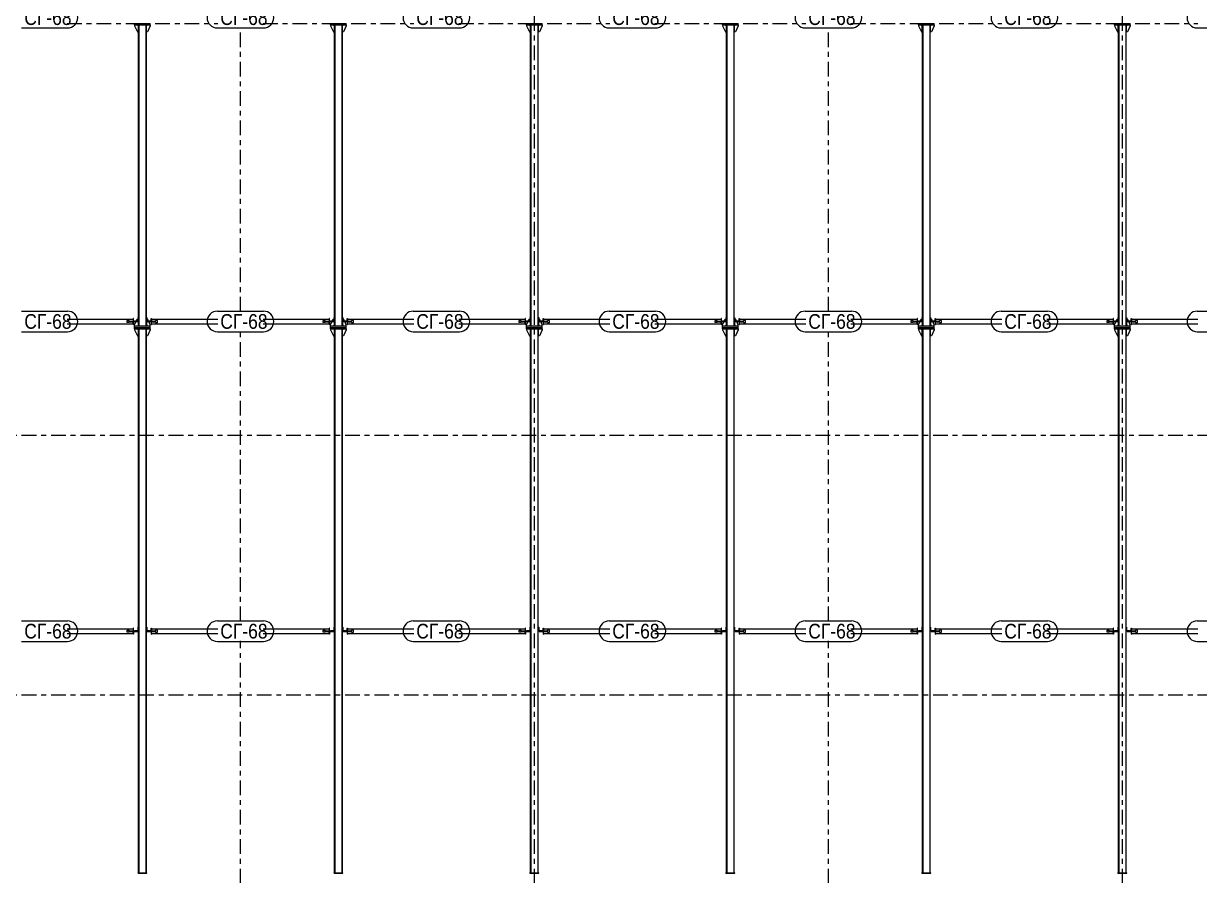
# Model space of a CAD drawing. Header units: millimetres. Extents: x -67 to 774, y -199 to 395.
# Drawn here: x 297.7 to 537.7, y 13.1 to 187 of the extents above; entities that cross this region are included whole.
import ezdxf

# ---------------------------------------------------------------- set-up
doc = ezdxf.new("R2010")
doc.units = ezdxf.units.MM
doc.linetypes.add('XKITLINE00', pattern=[0])
doc.linetypes.add('XKITLINE03', pattern=[6, 3, -1, 1, -1])
for name, color, linetype, lineweight in [('Part', 2, 'Continuous', 0), ('PartMark', 3, 'Continuous', 0), ('S-GRID', 1, 'Continuous', 0)]:
    doc.layers.add(name, color=color, linetype=linetype, lineweight=lineweight)
doc.styles.add('GOST type A', font='ARIAL.TTF')

msp = doc.modelspace()

# ---------------------------------------------------------------- hatches: boundary and pattern name
at = {"layer": 'Part'}
for points in [[(320.4, 186.7), (320.4, 187), (323.6, 187), (323.6, 186.7)], [(321.2, 125.3), (321.2, 186.7), (321.28, 186.7), (321.28, 125.3)], [(322.72, 125.3), (322.72, 186.7), (322.8, 186.7), (322.8, 125.3)], [(360.4, 186.7), (360.4, 187), (363.6, 187), (363.6, 186.7)], [(361.2, 125.3), (361.2, 186.7), (361.28, 186.7), (361.28, 125.3)], [(362.72, 125.3), (362.72, 186.7), (362.8, 186.7), (362.8, 125.3)], [(400.4, 186.7), (400.4, 187), (403.6, 187), (403.6, 186.7)], [(401.2, 125.3), (401.2, 186.7), (401.28, 186.7), (401.28, 125.3)], [(402.72, 125.3), (402.72, 186.7), (402.8, 186.7), (402.8, 125.3)], [(440.4, 186.7), (440.4, 187), (443.6, 187), (443.6, 186.7)], [(441.2, 125.3), (441.2, 186.7), (441.28, 186.7), (441.28, 125.3)], [(442.72, 125.3), (442.72, 186.7), (442.8, 186.7), (442.8, 125.3)], [(480.4, 186.7), (480.4, 187), (483.6, 187), (483.6, 186.7)], [(481.2, 125.3), (481.2, 186.7), (481.28, 186.7), (481.28, 125.3)], [(482.72, 125.3), (482.72, 186.7), (482.8, 186.7), (482.8, 125.3)], [(520.4, 186.7), (520.4, 187), (523.6, 187), (523.6, 186.7)], [(521.2, 125.3), (521.2, 186.7), (521.28, 186.7), (521.28, 125.3)], [(522.72, 125.3), (522.72, 186.7), (522.8, 186.7), (522.8, 125.3)], [(319.32, 126.16), (319.32, 126.24), (321, 126.24), (321, 126.16)], [(321.13, 126.31), (321.13, 127.04), (321.2, 127.04), (321.2, 126.24), (320.4, 126.24), (320.4, 126.31)], [(320.4, 125), (320.4, 125.3), (323.6, 125.3), (323.6, 125)], [(320.4, 124.7), (320.4, 125), (323.6, 125), (323.6, 124.7)], [(322.87, 127.04), (322.87, 126.31), (323.6, 126.31), (323.6, 126.24), (322.8, 126.24), (322.8, 127.04)], [(323, 126.16), (323, 126.24), (324.68, 126.24), (324.68, 126.16)], [(359.32, 126.16), (359.32, 126.24), (361, 126.24), (361, 126.16)], [(361.13, 126.31), (361.13, 127.04), (361.2, 127.04), (361.2, 126.24), (360.4, 126.24), (360.4, 126.31)], [(360.4, 125), (360.4, 125.3), (363.6, 125.3), (363.6, 125)], [(360.4, 124.7), (360.4, 125), (363.6, 125), (363.6, 124.7)], [(362.87, 127.04), (362.87, 126.31), (363.6, 126.31), (363.6, 126.24), (362.8, 126.24), (362.8, 127.04)], [(363, 126.16), (363, 126.24), (364.68, 126.24), (364.68, 126.16)], [(399.32, 126.16), (399.32, 126.24), (401, 126.24), (401, 126.16)], [(401.13, 126.31), (401.13, 127.04), (401.2, 127.04), (401.2, 126.24), (400.4, 126.24), (400.4, 126.31)], [(400.4, 125), (400.4, 125.3), (403.6, 125.3), (403.6, 125)], [(400.4, 124.7), (400.4, 125), (403.6, 125), (403.6, 124.7)], [(402.87, 127.04), (402.87, 126.31), (403.6, 126.31), (403.6, 126.24), (402.8, 126.24), (402.8, 127.04)], [(403, 126.16), (403, 126.24), (404.68, 126.24), (404.68, 126.16)], [(439.32, 126.16), (439.32, 126.24), (441, 126.24), (441, 126.16)], [(441.13, 126.31), (441.13, 127.04), (441.2, 127.04), (441.2, 126.24), (440.4, 126.24), (440.4, 126.31)], [(440.4, 125), (440.4, 125.3), (443.6, 125.3), (443.6, 125)], [(440.4, 124.7), (440.4, 125), (443.6, 125), (443.6, 124.7)], [(442.87, 127.04), (442.87, 126.31), (443.6, 126.31), (443.6, 126.24), (442.8, 126.24), (442.8, 127.04)], [(443, 126.16), (443, 126.24), (444.68, 126.24), (444.68, 126.16)], [(479.32, 126.16), (479.32, 126.24), (481, 126.24), (481, 126.16)], [(481.13, 126.31), (481.13, 127.04), (481.2, 127.04), (481.2, 126.24), (480.4, 126.24), (480.4, 126.31)], [(480.4, 125), (480.4, 125.3), (483.6, 125.3), (483.6, 125)], [(480.4, 124.7), (480.4, 125), (483.6, 125), (483.6, 124.7)], [(482.87, 127.04), (482.87, 126.31), (483.6, 126.31), (483.6, 126.24), (482.8, 126.24), (482.8, 127.04)], [(483, 126.16), (483, 126.24), (484.68, 126.24), (484.68, 126.16)], [(519.32, 126.16), (519.32, 126.24), (521, 126.24), (521, 126.16)], [(521.13, 126.31), (521.13, 127.04), (521.2, 127.04), (521.2, 126.24), (520.4, 126.24), (520.4, 126.31)], [(520.4, 125), (520.4, 125.3), (523.6, 125.3), (523.6, 125)], [(520.4, 124.7), (520.4, 125), (523.6, 125), (523.6, 124.7)], [(522.87, 127.04), (522.87, 126.31), (523.6, 126.31), (523.6, 126.24), (522.8, 126.24), (522.8, 127.04)], [(523, 126.16), (523, 126.24), (524.68, 126.24), (524.68, 126.16)], [(321.2, 13.68), (321.2, 124.7), (321.28, 124.7), (321.28, 13.68)], [(322.72, 13.68), (322.72, 124.7), (322.8, 124.7), (322.8, 13.68)], [(361.2, 13.68), (361.2, 124.7), (361.28, 124.7), (361.28, 13.68)], [(362.72, 13.68), (362.72, 124.7), (362.8, 124.7), (362.8, 13.68)], [(401.2, 13.68), (401.2, 124.7), (401.28, 124.7), (401.28, 13.68)], [(402.72, 13.68), (402.72, 124.7), (402.8, 124.7), (402.8, 13.68)], [(441.2, 13.68), (441.2, 124.7), (441.28, 124.7), (441.28, 13.68)], [(442.72, 13.68), (442.72, 124.7), (442.8, 124.7), (442.8, 13.68)], [(481.2, 13.68), (481.2, 124.7), (481.28, 124.7), (481.28, 13.68)], [(482.72, 13.68), (482.72, 124.7), (482.8, 124.7), (482.8, 13.68)], [(521.2, 13.68), (521.2, 124.7), (521.28, 124.7), (521.28, 13.68)], [(522.72, 13.68), (522.72, 124.7), (522.8, 124.7), (522.8, 13.68)], [(319.32, 62.96), (319.32, 63.04), (321, 63.04), (321, 62.96)], [(321.13, 63.11), (321.13, 63.84), (321.2, 63.84), (321.2, 63.04), (320.4, 63.04), (320.4, 63.11)], [(322.87, 63.84), (322.87, 63.11), (323.6, 63.11), (323.6, 63.04), (322.8, 63.04), (322.8, 63.84)], [(323, 62.96), (323, 63.04), (324.68, 63.04), (324.68, 62.96)], [(359.32, 62.96), (359.32, 63.04), (361, 63.04), (361, 62.96)], [(361.13, 63.11), (361.13, 63.84), (361.2, 63.84), (361.2, 63.04), (360.4, 63.04), (360.4, 63.11)], [(362.87, 63.84), (362.87, 63.11), (363.6, 63.11), (363.6, 63.04), (362.8, 63.04), (362.8, 63.84)], [(363, 62.96), (363, 63.04), (364.68, 63.04), (364.68, 62.96)], [(399.32, 62.96), (399.32, 63.04), (401, 63.04), (401, 62.96)], [(401.13, 63.11), (401.13, 63.84), (401.2, 63.84), (401.2, 63.04), (400.4, 63.04), (400.4, 63.11)], [(402.87, 63.84), (402.87, 63.11), (403.6, 63.11), (403.6, 63.04), (402.8, 63.04), (402.8, 63.84)], [(403, 62.96), (403, 63.04), (404.68, 63.04), (404.68, 62.96)], [(439.32, 62.96), (439.32, 63.04), (441, 63.04), (441, 62.96)], [(441.13, 63.11), (441.13, 63.84), (441.2, 63.84), (441.2, 63.04), (440.4, 63.04), (440.4, 63.11)], [(442.87, 63.84), (442.87, 63.11), (443.6, 63.11), (443.6, 63.04), (442.8, 63.04), (442.8, 63.84)], [(443, 62.96), (443, 63.04), (444.68, 63.04), (444.68, 62.96)], [(479.32, 62.96), (479.32, 63.04), (481, 63.04), (481, 62.96)], [(481.13, 63.11), (481.13, 63.84), (481.2, 63.84), (481.2, 63.04), (480.4, 63.04), (480.4, 63.11)], [(482.87, 63.84), (482.87, 63.11), (483.6, 63.11), (483.6, 63.04), (482.8, 63.04), (482.8, 63.84)], [(483, 62.96), (483, 63.04), (484.68, 63.04), (484.68, 62.96)], [(519.32, 62.96), (519.32, 63.04), (521, 63.04), (521, 62.96)], [(521.13, 63.11), (521.13, 63.84), (521.2, 63.84), (521.2, 63.04), (520.4, 63.04), (520.4, 63.11)], [(522.87, 63.84), (522.87, 63.11), (523.6, 63.11), (523.6, 63.04), (522.8, 63.04), (522.8, 63.84)], [(523, 62.96), (523, 63.04), (524.68, 63.04), (524.68, 62.96)], [(321.1, 13.6), (321.1, 13.68), (322.9, 13.68), (322.9, 13.6)], [(361.1, 13.6), (361.1, 13.68), (362.9, 13.68), (362.9, 13.6)], [(401.1, 13.6), (401.1, 13.68), (402.9, 13.68), (402.9, 13.6)], [(441.1, 13.6), (441.1, 13.68), (442.9, 13.68), (442.9, 13.6)], [(481.1, 13.6), (481.1, 13.68), (482.9, 13.68), (482.9, 13.6)], [(521.1, 13.6), (521.1, 13.68), (522.9, 13.68), (522.9, 13.6)]]:
    msp.add_hatch(color=256, dxfattribs=at).paths.add_polyline_path(points, flags=17)

# ---------------------------------------------------------------- linework, layer by layer
at = {"layer": 'Part', "linetype": 'XKITLINE00', "lineweight": 0}
for p, q in [((320.4, 186.7), (320.4, 187)), ((320.4, 187), (323.6, 187)), ((320.4, 186.7), (320.4, 186.5)), ((320.4, 186.7), (323.6, 186.7)), ((320.4, 186.5), (320.97, 185.3)), ((320.97, 185.3), (321.2, 185.3)), ((321.17, 186.5), (321.03, 186.7)), ((321.2, 186.54), (321.09, 186.7)), ((321.17, 185.3), (321.17, 186.5)), ((321.17, 186.5), (321.2, 186.5)), ((321.2, 125.3), (321.2, 186.7)), ((321.2, 186.7), (321.28, 186.7)), ((321.28, 186.7), (321.28, 125.3)), ((322.72, 186.7), (322.72, 125.3)), ((322.8, 186.7), (322.72, 186.7)), ((322.8, 125.3), (322.8, 186.7)), ((322.8, 186.54), (322.91, 186.7)), ((322.8, 186.5), (322.83, 186.5)), ((323.03, 185.3), (322.8, 185.3)), ((322.83, 186.5), (322.97, 186.7)), ((322.83, 185.3), (322.83, 186.5)), ((323.6, 186.5), (323.03, 185.3)), ((323.6, 186.7), (323.6, 187)), ((323.6, 186.7), (323.6, 186.5)), ((360.4, 186.7), (360.4, 187)), ((360.4, 187), (363.6, 187)), ((360.4, 186.7), (360.4, 186.5)), ((360.4, 186.7), (363.6, 186.7)), ((360.4, 186.5), (360.97, 185.3)), ((360.97, 185.3), (361.2, 185.3)), ((361.17, 186.5), (361.03, 186.7)), ((361.2, 186.54), (361.09, 186.7)), ((361.17, 185.3), (361.17, 186.5)), ((361.17, 186.5), (361.2, 186.5)), ((361.2, 125.3), (361.2, 186.7)), ((361.2, 186.7), (361.28, 186.7)), ((361.28, 186.7), (361.28, 125.3)), ((362.72, 186.7), (362.72, 125.3)), ((362.8, 186.7), (362.72, 186.7)), ((362.8, 125.3), (362.8, 186.7)), ((362.8, 186.54), (362.91, 186.7)), ((362.8, 186.5), (362.83, 186.5)), ((363.03, 185.3), (362.8, 185.3)), ((362.83, 186.5), (362.97, 186.7)), ((362.83, 185.3), (362.83, 186.5)), ((363.6, 186.5), (363.03, 185.3)), ((363.6, 186.7), (363.6, 187)), ((363.6, 186.7), (363.6, 186.5)), ((400.4, 186.7), (400.4, 187)), ((400.4, 187), (403.6, 187)), ((400.4, 186.7), (403.6, 186.7)), ((400.4, 186.7), (400.4, 186.5)), ((400.4, 186.5), (400.97, 185.3)), ((400.97, 185.3), (401.2, 185.3)), ((401.17, 186.5), (401.03, 186.7)), ((401.2, 186.54), (401.09, 186.7)), ((401.17, 185.3), (401.17, 186.5)), ((401.17, 186.5), (401.2, 186.5)), ((401.2, 125.3), (401.2, 186.7)), ((401.2, 186.7), (401.28, 186.7)), ((401.28, 186.7), (401.28, 125.3)), ((402.72, 186.7), (402.72, 125.3)), ((402.8, 186.7), (402.72, 186.7)), ((402.8, 125.3), (402.8, 186.7)), ((402.8, 186.54), (402.91, 186.7)), ((402.8, 186.5), (402.83, 186.5)), ((403.03, 185.3), (402.8, 185.3)), ((402.83, 186.5), (402.97, 186.7)), ((402.83, 185.3), (402.83, 186.5)), ((403.6, 186.5), (403.03, 185.3)), ((403.6, 186.7), (403.6, 187)), ((403.6, 186.7), (403.6, 186.5)), ((440.4, 186.7), (440.4, 187)), ((440.4, 187), (443.6, 187)), ((440.4, 186.7), (443.6, 186.7)), ((440.4, 186.7), (440.4, 186.5)), ((440.4, 186.5), (440.97, 185.3)), ((440.97, 185.3), (441.2, 185.3)), ((441.17, 186.5), (441.03, 186.7)), ((441.2, 186.54), (441.09, 186.7)), ((441.17, 185.3), (441.17, 186.5)), ((441.17, 186.5), (441.2, 186.5)), ((441.2, 125.3), (441.2, 186.7)), ((441.2, 186.7), (441.28, 186.7)), ((441.28, 186.7), (441.28, 125.3)), ((442.72, 186.7), (442.72, 125.3)), ((442.8, 186.7), (442.72, 186.7)), ((442.8, 186.54), (442.91, 186.7)), ((442.8, 125.3), (442.8, 186.7)), ((442.8, 186.5), (442.83, 186.5)), ((443.03, 185.3), (442.8, 185.3)), ((442.83, 186.5), (442.97, 186.7)), ((442.83, 185.3), (442.83, 186.5)), ((443.6, 186.5), (443.03, 185.3)), ((443.6, 186.7), (443.6, 187)), ((443.6, 186.7), (443.6, 186.5)), ((480.4, 186.7), (480.4, 187)), ((480.4, 187), (483.6, 187)), ((480.4, 186.7), (483.6, 186.7)), ((480.4, 186.7), (480.4, 186.5)), ((480.4, 186.5), (480.97, 185.3)), ((480.97, 185.3), (481.2, 185.3)), ((481.17, 186.5), (481.03, 186.7)), ((481.2, 186.54), (481.09, 186.7)), ((481.17, 185.3), (481.17, 186.5)), ((481.17, 186.5), (481.2, 186.5)), ((481.2, 125.3), (481.2, 186.7)), ((481.2, 186.7), (481.28, 186.7)), ((481.28, 186.7), (481.28, 125.3)), ((482.72, 186.7), (482.72, 125.3)), ((482.8, 186.7), (482.72, 186.7)), ((482.8, 186.54), (482.91, 186.7)), ((482.8, 125.3), (482.8, 186.7)), ((482.8, 186.5), (482.83, 186.5)), ((483.03, 185.3), (482.8, 185.3)), ((482.83, 186.5), (482.97, 186.7)), ((482.83, 185.3), (482.83, 186.5)), ((483.6, 186.5), (483.03, 185.3)), ((483.6, 186.7), (483.6, 187)), ((483.6, 186.7), (483.6, 186.5)), ((520.4, 186.7), (520.4, 187)), ((520.4, 187), (523.6, 187)), ((520.4, 186.7), (523.6, 186.7)), ((520.4, 186.7), (520.4, 186.5)), ((520.4, 186.5), (520.97, 185.3)), ((520.97, 185.3), (521.2, 185.3)), ((521.17, 186.5), (521.03, 186.7)), ((521.2, 186.54), (521.09, 186.7)), ((521.17, 185.3), (521.17, 186.5)), ((521.17, 186.5), (521.2, 186.5)), ((521.2, 125.3), (521.2, 186.7)), ((521.2, 186.7), (521.28, 186.7)), ((521.28, 186.7), (521.28, 125.3)), ((522.72, 186.7), (522.72, 125.3)), ((522.8, 186.7), (522.72, 186.7)), ((522.8, 186.54), (522.91, 186.7)), ((522.8, 125.3), (522.8, 186.7)), ((522.8, 186.5), (522.83, 186.5)), ((523.03, 185.3), (522.8, 185.3)), ((522.83, 186.5), (522.97, 186.7)), ((522.83, 185.3), (522.83, 186.5)), ((523.6, 186.5), (523.03, 185.3)), ((523.6, 186.7), (523.6, 187)), ((523.6, 186.7), (523.6, 186.5)), ((306.61, 126.7), (320.12, 126.7)), ((306.61, 125.7), (320.12, 125.7)), ((318.92, 126), (318.92, 126.4)), ((318.92, 126.4), (319.32, 126.4)), ((319.32, 126), (318.92, 126)), ((319.32, 126.24), (319.32, 126.4)), ((319.32, 126.25), (320.12, 126.25)), ((319.32, 126.16), (319.32, 126.24)), ((319.32, 126.24), (321, 126.24)), ((319.32, 126), (319.32, 126.16)), ((319.32, 126.16), (321, 126.16)), ((319.32, 126.15), (320.12, 126.15)), ((320.2, 126.8), (320.12, 126.8)), ((320.12, 126.8), (320.12, 126.24)), ((320.12, 125.6), (320.12, 126.16)), ((320.2, 125.6), (320.12, 125.6)), ((320.2, 126.24), (320.2, 126.8)), ((320.2, 126.16), (320.2, 125.6)), ((320.4, 126.24), (320.4, 126.31)), ((320.4, 126.31), (321.13, 126.31)), ((320.4, 126.24), (321.2, 126.24)), ((320.4, 125.5), (320.71, 126.16)), ((320.4, 125.3), (320.4, 125.5)), ((320.4, 125), (320.4, 125.3)), ((320.4, 125.3), (323.6, 125.3)), ((320.4, 125), (323.6, 125)), ((320.4, 124.7), (320.4, 125)), ((320.4, 125), (323.6, 125)), ((320.78, 126.31), (320.97, 126.7)), ((320.97, 126.7), (321.13, 126.7)), ((321, 126.16), (321, 126.24)), ((321.17, 125.5), (321.03, 125.3)), ((321.09, 125.3), (321.2, 125.46)), ((321.13, 126.31), (321.13, 127.04)), ((321.13, 127.04), (321.2, 127.04)), ((321.17, 126.24), (321.17, 125.5)), ((321.17, 125.5), (321.2, 125.5)), ((321.2, 126.24), (321.2, 127.04)), ((321.28, 125.3), (321.2, 125.3)), ((322.72, 125.3), (322.8, 125.3)), ((322.8, 126.24), (322.8, 127.04)), ((322.8, 127.04), (322.87, 127.04)), ((322.8, 126.24), (323.6, 126.24)), ((322.8, 125.5), (322.83, 125.5)), ((322.91, 125.3), (322.8, 125.46)), ((322.83, 126.24), (322.83, 125.5)), ((322.83, 125.5), (322.97, 125.3)), ((322.87, 127.04), (322.87, 126.31)), ((323.03, 126.7), (322.87, 126.7)), ((322.87, 126.31), (323.6, 126.31)), ((323, 126.16), (323, 126.24)), ((323, 126.24), (324.68, 126.24)), ((323, 126.16), (324.68, 126.16)), ((323.22, 126.31), (323.03, 126.7)), ((323.6, 125.5), (323.29, 126.16)), ((323.6, 126.24), (323.6, 126.31)), ((323.6, 125.3), (323.6, 125.5)), ((323.6, 125), (323.6, 125.3)), ((323.6, 124.7), (323.6, 125)), ((323.8, 126.24), (323.8, 126.8)), ((323.8, 126.8), (323.88, 126.8)), ((323.8, 126.16), (323.8, 125.6)), ((323.8, 125.6), (323.88, 125.6)), ((323.88, 126.8), (323.88, 126.24)), ((323.88, 126.7), (337.39, 126.7)), ((323.88, 126.25), (324.68, 126.25)), ((323.88, 125.6), (323.88, 126.16)), ((323.88, 126.15), (324.68, 126.15)), ((323.88, 125.7), (337.39, 125.7)), ((325.08, 126.4), (324.68, 126.4)), ((324.68, 126.24), (324.68, 126.4)), ((324.68, 126.16), (324.68, 126.24)), ((324.68, 126), (324.68, 126.16)), ((324.68, 126), (325.08, 126)), ((325.08, 126), (325.08, 126.4)), ((346.61, 126.7), (360.12, 126.7)), ((346.61, 125.7), (360.12, 125.7)), ((358.92, 126), (358.92, 126.4)), ((358.92, 126.4), (359.32, 126.4)), ((359.32, 126), (358.92, 126)), ((359.32, 126.24), (359.32, 126.4)), ((359.32, 126.25), (360.12, 126.25)), ((359.32, 126.16), (359.32, 126.24)), ((359.32, 126.24), (361, 126.24)), ((359.32, 126.16), (361, 126.16)), ((359.32, 126), (359.32, 126.16)), ((359.32, 126.15), (360.12, 126.15)), ((360.2, 126.8), (360.12, 126.8)), ((360.12, 126.8), (360.12, 126.24)), ((360.12, 125.6), (360.12, 126.16)), ((360.2, 125.6), (360.12, 125.6)), ((360.2, 126.24), (360.2, 126.8)), ((360.2, 126.16), (360.2, 125.6)), ((360.4, 126.24), (360.4, 126.31)), ((360.4, 126.31), (361.13, 126.31)), ((360.4, 126.24), (361.2, 126.24)), ((360.4, 125.5), (360.71, 126.16)), ((360.4, 125.3), (360.4, 125.5)), ((360.4, 125), (360.4, 125.3)), ((360.4, 125.3), (363.6, 125.3)), ((360.4, 125), (363.6, 125)), ((360.4, 124.7), (360.4, 125)), ((360.4, 125), (363.6, 125)), ((360.78, 126.31), (360.97, 126.7)), ((360.97, 126.7), (361.13, 126.7)), ((361, 126.16), (361, 126.24)), ((361.17, 125.5), (361.03, 125.3)), ((361.09, 125.3), (361.2, 125.46)), ((361.13, 126.31), (361.13, 127.04)), ((361.13, 127.04), (361.2, 127.04)), ((361.17, 126.24), (361.17, 125.5)), ((361.17, 125.5), (361.2, 125.5)), ((361.2, 126.24), (361.2, 127.04)), ((361.28, 125.3), (361.2, 125.3)), ((362.72, 125.3), (362.8, 125.3)), ((362.8, 126.24), (362.8, 127.04)), ((362.8, 127.04), (362.87, 127.04)), ((362.8, 126.24), (363.6, 126.24)), ((362.8, 125.5), (362.83, 125.5)), ((362.91, 125.3), (362.8, 125.46)), ((362.83, 126.24), (362.83, 125.5)), ((362.83, 125.5), (362.97, 125.3)), ((362.87, 127.04), (362.87, 126.31)), ((363.03, 126.7), (362.87, 126.7)), ((362.87, 126.31), (363.6, 126.31)), ((363, 126.16), (363, 126.24)), ((363, 126.24), (364.68, 126.24)), ((363, 126.16), (364.68, 126.16)), ((363.22, 126.31), (363.03, 126.7)), ((363.6, 125.5), (363.29, 126.16)), ((363.6, 126.24), (363.6, 126.31)), ((363.6, 125.3), (363.6, 125.5)), ((363.6, 125), (363.6, 125.3)), ((363.6, 124.7), (363.6, 125)), ((363.8, 126.24), (363.8, 126.8)), ((363.8, 126.8), (363.88, 126.8)), ((363.8, 126.16), (363.8, 125.6)), ((363.8, 125.6), (363.88, 125.6)), ((363.88, 126.8), (363.88, 126.24)), ((363.88, 126.7), (377.39, 126.7)), ((363.88, 126.25), (364.68, 126.25)), ((363.88, 125.6), (363.88, 126.16)), ((363.88, 126.15), (364.68, 126.15)), ((363.88, 125.7), (377.39, 125.7)), ((365.08, 126.4), (364.68, 126.4)), ((364.68, 126.24), (364.68, 126.4)), ((364.68, 126.16), (364.68, 126.24)), ((364.68, 126), (364.68, 126.16)), ((364.68, 126), (365.08, 126)), ((365.08, 126), (365.08, 126.4)), ((386.61, 126.7), (400.12, 126.7)), ((386.61, 125.7), (400.12, 125.7)), ((398.92, 126), (398.92, 126.4)), ((398.92, 126.4), (399.32, 126.4)), ((399.32, 126), (398.92, 126)), ((399.32, 126.24), (399.32, 126.4)), ((399.32, 126.25), (400.12, 126.25)), ((399.32, 126.16), (399.32, 126.24)), ((399.32, 126.24), (401, 126.24)), ((399.32, 126), (399.32, 126.16)), ((399.32, 126.16), (401, 126.16)), ((399.32, 126.15), (400.12, 126.15)), ((400.2, 126.8), (400.12, 126.8)), ((400.12, 126.8), (400.12, 126.24)), ((400.12, 125.6), (400.12, 126.16)), ((400.2, 125.6), (400.12, 125.6)), ((400.2, 126.24), (400.2, 126.8)), ((400.2, 126.16), (400.2, 125.6)), ((400.4, 126.24), (400.4, 126.31)), ((400.4, 126.31), (401.13, 126.31)), ((400.4, 126.24), (401.2, 126.24)), ((400.4, 125.5), (400.71, 126.16)), ((400.4, 125.3), (400.4, 125.5)), ((400.4, 125), (400.4, 125.3)), ((400.4, 125.3), (403.6, 125.3)), ((400.4, 125), (403.6, 125)), ((400.4, 124.7), (400.4, 125)), ((400.4, 125), (403.6, 125)), ((400.78, 126.31), (400.97, 126.7)), ((400.97, 126.7), (401.13, 126.7)), ((401, 126.16), (401, 126.24)), ((401.17, 125.5), (401.03, 125.3)), ((401.09, 125.3), (401.2, 125.46)), ((401.13, 126.31), (401.13, 127.04)), ((401.13, 127.04), (401.2, 127.04)), ((401.17, 126.24), (401.17, 125.5)), ((401.17, 125.5), (401.2, 125.5)), ((401.2, 126.24), (401.2, 127.04)), ((401.28, 125.3), (401.2, 125.3)), ((402.72, 125.3), (402.8, 125.3)), ((402.8, 126.24), (402.8, 127.04)), ((402.8, 127.04), (402.87, 127.04)), ((402.8, 126.24), (403.6, 126.24)), ((402.8, 125.5), (402.83, 125.5)), ((402.91, 125.3), (402.8, 125.46)), ((402.83, 126.24), (402.83, 125.5)), ((402.83, 125.5), (402.97, 125.3)), ((402.87, 127.04), (402.87, 126.31)), ((403.03, 126.7), (402.87, 126.7)), ((402.87, 126.31), (403.6, 126.31)), ((403, 126.16), (403, 126.24)), ((403, 126.24), (404.68, 126.24)), ((403, 126.16), (404.68, 126.16)), ((403.22, 126.31), (403.03, 126.7)), ((403.6, 125.5), (403.29, 126.16)), ((403.6, 126.24), (403.6, 126.31)), ((403.6, 125.3), (403.6, 125.5)), ((403.6, 125), (403.6, 125.3)), ((403.6, 124.7), (403.6, 125)), ((403.8, 126.24), (403.8, 126.8)), ((403.8, 126.8), (403.88, 126.8)), ((403.8, 126.16), (403.8, 125.6)), ((403.8, 125.6), (403.88, 125.6)), ((403.88, 126.8), (403.88, 126.24)), ((403.88, 126.7), (417.39, 126.7)), ((403.88, 126.25), (404.68, 126.25)), ((403.88, 125.6), (403.88, 126.16)), ((403.88, 126.15), (404.68, 126.15)), ((403.88, 125.7), (417.39, 125.7)), ((405.08, 126.4), (404.68, 126.4)), ((404.68, 126.24), (404.68, 126.4)), ((404.68, 126.16), (404.68, 126.24)), ((404.68, 126), (404.68, 126.16)), ((404.68, 126), (405.08, 126)), ((405.08, 126), (405.08, 126.4)), ((426.61, 126.7), (440.12, 126.7)), ((426.61, 125.7), (440.12, 125.7)), ((438.92, 126), (438.92, 126.4)), ((438.92, 126.4), (439.32, 126.4)), ((439.32, 126), (438.92, 126)), ((439.32, 126.24), (439.32, 126.4)), ((439.32, 126.25), (440.12, 126.25)), ((439.32, 126.16), (439.32, 126.24)), ((439.32, 126.24), (441, 126.24)), ((439.32, 126), (439.32, 126.16)), ((439.32, 126.16), (441, 126.16)), ((439.32, 126.15), (440.12, 126.15)), ((440.2, 126.8), (440.12, 126.8)), ((440.12, 126.8), (440.12, 126.24)), ((440.12, 125.6), (440.12, 126.16)), ((440.2, 125.6), (440.12, 125.6)), ((440.2, 126.24), (440.2, 126.8)), ((440.2, 126.16), (440.2, 125.6)), ((440.4, 126.24), (440.4, 126.31)), ((440.4, 126.31), (441.13, 126.31)), ((440.4, 126.24), (441.2, 126.24)), ((440.4, 125.5), (440.71, 126.16)), ((440.4, 125.3), (440.4, 125.5)), ((440.4, 125), (440.4, 125.3)), ((440.4, 125.3), (443.6, 125.3)), ((440.4, 125), (443.6, 125)), ((440.4, 124.7), (440.4, 125)), ((440.4, 125), (443.6, 125)), ((440.78, 126.31), (440.97, 126.7)), ((440.97, 126.7), (441.13, 126.7)), ((441, 126.16), (441, 126.24)), ((441.17, 125.5), (441.03, 125.3)), ((441.09, 125.3), (441.2, 125.46)), ((441.13, 126.31), (441.13, 127.04)), ((441.13, 127.04), (441.2, 127.04)), ((441.17, 126.24), (441.17, 125.5)), ((441.17, 125.5), (441.2, 125.5)), ((441.2, 126.24), (441.2, 127.04)), ((441.28, 125.3), (441.2, 125.3)), ((442.72, 125.3), (442.8, 125.3)), ((442.8, 126.24), (442.8, 127.04)), ((442.8, 127.04), (442.87, 127.04)), ((442.8, 126.24), (443.6, 126.24)), ((442.8, 125.5), (442.83, 125.5)), ((442.91, 125.3), (442.8, 125.46)), ((442.83, 126.24), (442.83, 125.5)), ((442.83, 125.5), (442.97, 125.3)), ((442.87, 127.04), (442.87, 126.31)), ((443.03, 126.7), (442.87, 126.7)), ((442.87, 126.31), (443.6, 126.31)), ((443, 126.16), (443, 126.24)), ((443, 126.24), (444.68, 126.24)), ((443, 126.16), (444.68, 126.16)), ((443.22, 126.31), (443.03, 126.7)), ((443.6, 125.5), (443.29, 126.16)), ((443.6, 126.24), (443.6, 126.31)), ((443.6, 125.3), (443.6, 125.5)), ((443.6, 125), (443.6, 125.3)), ((443.6, 124.7), (443.6, 125)), ((443.8, 126.24), (443.8, 126.8)), ((443.8, 126.8), (443.88, 126.8)), ((443.8, 126.16), (443.8, 125.6)), ((443.8, 125.6), (443.88, 125.6)), ((443.88, 126.8), (443.88, 126.24)), ((443.88, 126.7), (457.39, 126.7)), ((443.88, 126.25), (444.68, 126.25)), ((443.88, 125.6), (443.88, 126.16)), ((443.88, 126.15), (444.68, 126.15)), ((443.88, 125.7), (457.39, 125.7)), ((445.08, 126.4), (444.68, 126.4)), ((444.68, 126.24), (444.68, 126.4)), ((444.68, 126.16), (444.68, 126.24)), ((444.68, 126), (444.68, 126.16)), ((444.68, 126), (445.08, 126)), ((445.08, 126), (445.08, 126.4)), ((466.61, 126.7), (480.12, 126.7)), ((466.61, 125.7), (480.12, 125.7)), ((478.92, 126), (478.92, 126.4)), ((478.92, 126.4), (479.32, 126.4)), ((479.32, 126), (478.92, 126)), ((479.32, 126.24), (479.32, 126.4)), ((479.32, 126.25), (480.12, 126.25)), ((479.32, 126.16), (479.32, 126.24)), ((479.32, 126.24), (481, 126.24)), ((479.32, 126.16), (481, 126.16)), ((479.32, 126), (479.32, 126.16)), ((479.32, 126.15), (480.12, 126.15)), ((480.2, 126.8), (480.12, 126.8)), ((480.12, 126.8), (480.12, 126.24)), ((480.12, 125.6), (480.12, 126.16)), ((480.2, 125.6), (480.12, 125.6)), ((480.2, 126.24), (480.2, 126.8)), ((480.2, 126.16), (480.2, 125.6)), ((480.4, 126.24), (480.4, 126.31)), ((480.4, 126.31), (481.13, 126.31)), ((480.4, 126.24), (481.2, 126.24)), ((480.4, 125.5), (480.71, 126.16)), ((480.4, 125.3), (480.4, 125.5)), ((480.4, 125), (480.4, 125.3)), ((480.4, 125.3), (483.6, 125.3)), ((480.4, 125), (483.6, 125)), ((480.4, 124.7), (480.4, 125)), ((480.4, 125), (483.6, 125)), ((480.78, 126.31), (480.97, 126.7)), ((480.97, 126.7), (481.13, 126.7)), ((481, 126.16), (481, 126.24)), ((481.17, 125.5), (481.03, 125.3)), ((481.09, 125.3), (481.2, 125.46)), ((481.13, 126.31), (481.13, 127.04)), ((481.13, 127.04), (481.2, 127.04)), ((481.17, 126.24), (481.17, 125.5)), ((481.17, 125.5), (481.2, 125.5)), ((481.2, 126.24), (481.2, 127.04)), ((481.28, 125.3), (481.2, 125.3)), ((482.72, 125.3), (482.8, 125.3)), ((482.8, 126.24), (482.8, 127.04)), ((482.8, 127.04), (482.87, 127.04)), ((482.8, 126.24), (483.6, 126.24)), ((482.8, 125.5), (482.83, 125.5)), ((482.91, 125.3), (482.8, 125.46)), ((482.83, 126.24), (482.83, 125.5)), ((482.83, 125.5), (482.97, 125.3)), ((482.87, 127.04), (482.87, 126.31)), ((483.03, 126.7), (482.87, 126.7)), ((482.87, 126.31), (483.6, 126.31)), ((483, 126.16), (483, 126.24)), ((483, 126.24), (484.68, 126.24)), ((483, 126.16), (484.68, 126.16)), ((483.22, 126.31), (483.03, 126.7)), ((483.6, 125.5), (483.29, 126.16)), ((483.6, 126.24), (483.6, 126.31)), ((483.6, 125.3), (483.6, 125.5)), ((483.6, 125), (483.6, 125.3)), ((483.6, 124.7), (483.6, 125)), ((483.8, 126.24), (483.8, 126.8)), ((483.8, 126.8), (483.88, 126.8)), ((483.8, 126.16), (483.8, 125.6)), ((483.8, 125.6), (483.88, 125.6)), ((483.88, 126.8), (483.88, 126.24)), ((483.88, 126.7), (497.39, 126.7)), ((483.88, 126.25), (484.68, 126.25)), ((483.88, 125.6), (483.88, 126.16)), ((483.88, 126.15), (484.68, 126.15)), ((483.88, 125.7), (497.39, 125.7)), ((485.08, 126.4), (484.68, 126.4)), ((484.68, 126.24), (484.68, 126.4)), ((484.68, 126.16), (484.68, 126.24)), ((484.68, 126), (484.68, 126.16)), ((484.68, 126), (485.08, 126)), ((485.08, 126), (485.08, 126.4)), ((506.61, 126.7), (520.12, 126.7)), ((506.61, 125.7), (520.12, 125.7)), ((518.92, 126), (518.92, 126.4)), ((518.92, 126.4), (519.32, 126.4)), ((519.32, 126), (518.92, 126)), ((519.32, 126.24), (519.32, 126.4)), ((519.32, 126.25), (520.12, 126.25)), ((519.32, 126.16), (519.32, 126.24)), ((519.32, 126.24), (521, 126.24)), ((519.32, 126.16), (521, 126.16)), ((519.32, 126), (519.32, 126.16)), ((519.32, 126.15), (520.12, 126.15)), ((520.2, 126.8), (520.12, 126.8)), ((520.12, 126.8), (520.12, 126.24)), ((520.12, 125.6), (520.12, 126.16)), ((520.2, 125.6), (520.12, 125.6)), ((520.2, 126.24), (520.2, 126.8)), ((520.2, 126.16), (520.2, 125.6)), ((520.4, 126.24), (520.4, 126.31)), ((520.4, 126.31), (521.13, 126.31)), ((520.4, 126.24), (521.2, 126.24)), ((520.4, 125.5), (520.71, 126.16)), ((520.4, 125.3), (520.4, 125.5)), ((520.4, 125), (520.4, 125.3)), ((520.4, 125.3), (523.6, 125.3)), ((520.4, 125), (523.6, 125)), ((520.4, 124.7), (520.4, 125)), ((520.4, 125), (523.6, 125)), ((520.78, 126.31), (520.97, 126.7)), ((520.97, 126.7), (521.13, 126.7)), ((521, 126.16), (521, 126.24)), ((521.17, 125.5), (521.03, 125.3)), ((521.09, 125.3), (521.2, 125.46)), ((521.13, 126.31), (521.13, 127.04)), ((521.13, 127.04), (521.2, 127.04)), ((521.17, 126.24), (521.17, 125.5)), ((521.17, 125.5), (521.2, 125.5)), ((521.2, 126.24), (521.2, 127.04)), ((521.28, 125.3), (521.2, 125.3)), ((522.72, 125.3), (522.8, 125.3)), ((522.8, 126.24), (522.8, 127.04)), ((522.8, 127.04), (522.87, 127.04)), ((522.8, 126.24), (523.6, 126.24)), ((522.8, 125.5), (522.83, 125.5)), ((522.91, 125.3), (522.8, 125.46)), ((522.83, 126.24), (522.83, 125.5)), ((522.83, 125.5), (522.97, 125.3)), ((522.87, 127.04), (522.87, 126.31)), ((523.03, 126.7), (522.87, 126.7)), ((522.87, 126.31), (523.6, 126.31)), ((523, 126.16), (523, 126.24)), ((523, 126.24), (524.68, 126.24)), ((523, 126.16), (524.68, 126.16)), ((523.22, 126.31), (523.03, 126.7)), ((523.6, 125.5), (523.29, 126.16)), ((523.6, 126.24), (523.6, 126.31)), ((523.6, 125.3), (523.6, 125.5)), ((523.6, 125), (523.6, 125.3)), ((523.6, 124.7), (523.6, 125)), ((523.8, 126.24), (523.8, 126.8)), ((523.8, 126.8), (523.88, 126.8)), ((523.8, 126.16), (523.8, 125.6)), ((523.8, 125.6), (523.88, 125.6)), ((523.88, 126.8), (523.88, 126.24)), ((523.88, 126.7), (537.39, 126.7)), ((523.88, 126.25), (524.68, 126.25)), ((523.88, 125.6), (523.88, 126.16)), ((523.88, 126.15), (524.68, 126.15)), ((523.88, 125.7), (537.39, 125.7)), ((525.08, 126.4), (524.68, 126.4)), ((524.68, 126.24), (524.68, 126.4)), ((524.68, 126.16), (524.68, 126.24)), ((524.68, 126), (524.68, 126.16)), ((524.68, 126), (525.08, 126)), ((525.08, 126), (525.08, 126.4)), ((320.4, 124.7), (323.6, 124.7)), ((320.4, 124.7), (320.4, 124.5)), ((320.4, 124.5), (320.97, 123.3)), ((320.97, 123.3), (321.2, 123.3)), ((321.17, 124.5), (321.03, 124.7)), ((321.2, 124.54), (321.09, 124.7)), ((321.17, 123.3), (321.17, 124.5)), ((321.17, 124.5), (321.2, 124.5)), ((321.2, 13.68), (321.2, 124.7)), ((321.2, 124.7), (321.28, 124.7)), ((321.28, 124.7), (321.28, 13.68)), ((322.72, 124.7), (322.72, 13.68)), ((322.8, 124.7), (322.72, 124.7)), ((322.8, 13.68), (322.8, 124.7)), ((322.8, 124.54), (322.91, 124.7)), ((322.8, 124.5), (322.83, 124.5)), ((323.03, 123.3), (322.8, 123.3)), ((322.83, 124.5), (322.97, 124.7)), ((322.83, 123.3), (322.83, 124.5)), ((323.6, 124.5), (323.03, 123.3)), ((323.6, 124.7), (323.6, 124.5)), ((360.4, 124.7), (363.6, 124.7)), ((360.4, 124.7), (360.4, 124.5)), ((360.4, 124.5), (360.97, 123.3)), ((360.97, 123.3), (361.2, 123.3)), ((361.17, 124.5), (361.03, 124.7)), ((361.2, 124.54), (361.09, 124.7)), ((361.17, 123.3), (361.17, 124.5)), ((361.17, 124.5), (361.2, 124.5)), ((361.2, 13.68), (361.2, 124.7)), ((361.2, 124.7), (361.28, 124.7)), ((361.28, 124.7), (361.28, 13.68)), ((362.72, 124.7), (362.72, 13.68)), ((362.8, 124.7), (362.72, 124.7)), ((362.8, 13.68), (362.8, 124.7)), ((362.8, 124.54), (362.91, 124.7)), ((362.8, 124.5), (362.83, 124.5)), ((363.03, 123.3), (362.8, 123.3)), ((362.83, 124.5), (362.97, 124.7)), ((362.83, 123.3), (362.83, 124.5)), ((363.6, 124.5), (363.03, 123.3)), ((363.6, 124.7), (363.6, 124.5)), ((400.4, 124.7), (400.4, 124.5)), ((400.4, 124.7), (403.6, 124.7)), ((400.4, 124.5), (400.97, 123.3)), ((400.97, 123.3), (401.2, 123.3)), ((401.17, 124.5), (401.03, 124.7)), ((401.2, 124.54), (401.09, 124.7)), ((401.17, 123.3), (401.17, 124.5)), ((401.17, 124.5), (401.2, 124.5)), ((401.2, 13.68), (401.2, 124.7)), ((401.2, 124.7), (401.28, 124.7)), ((401.28, 124.7), (401.28, 13.68)), ((402.72, 124.7), (402.72, 13.68)), ((402.8, 124.7), (402.72, 124.7)), ((402.8, 13.68), (402.8, 124.7)), ((402.8, 124.54), (402.91, 124.7)), ((402.8, 124.5), (402.83, 124.5)), ((403.03, 123.3), (402.8, 123.3)), ((402.83, 124.5), (402.97, 124.7)), ((402.83, 123.3), (402.83, 124.5)), ((403.6, 124.5), (403.03, 123.3)), ((403.6, 124.7), (403.6, 124.5)), ((440.4, 124.7), (443.6, 124.7)), ((440.4, 124.7), (440.4, 124.5)), ((440.4, 124.5), (440.97, 123.3)), ((440.97, 123.3), (441.2, 123.3)), ((441.17, 124.5), (441.03, 124.7)), ((441.2, 124.54), (441.09, 124.7)), ((441.17, 123.3), (441.17, 124.5)), ((441.17, 124.5), (441.2, 124.5)), ((441.2, 13.68), (441.2, 124.7)), ((441.2, 124.7), (441.28, 124.7)), ((441.28, 124.7), (441.28, 13.68)), ((442.72, 124.7), (442.72, 13.68)), ((442.8, 124.7), (442.72, 124.7)), ((442.8, 13.68), (442.8, 124.7)), ((442.8, 124.54), (442.91, 124.7)), ((442.8, 124.5), (442.83, 124.5)), ((443.03, 123.3), (442.8, 123.3)), ((442.83, 124.5), (442.97, 124.7)), ((442.83, 123.3), (442.83, 124.5)), ((443.6, 124.5), (443.03, 123.3)), ((443.6, 124.7), (443.6, 124.5)), ((480.4, 124.7), (483.6, 124.7)), ((480.4, 124.7), (480.4, 124.5)), ((480.4, 124.5), (480.97, 123.3)), ((480.97, 123.3), (481.2, 123.3)), ((481.17, 124.5), (481.03, 124.7)), ((481.2, 124.54), (481.09, 124.7)), ((481.17, 123.3), (481.17, 124.5)), ((481.17, 124.5), (481.2, 124.5)), ((481.2, 13.68), (481.2, 124.7)), ((481.2, 124.7), (481.28, 124.7)), ((481.28, 124.7), (481.28, 13.68)), ((482.72, 124.7), (482.72, 13.68)), ((482.8, 124.7), (482.72, 124.7)), ((482.8, 13.68), (482.8, 124.7)), ((482.8, 124.54), (482.91, 124.7)), ((482.8, 124.5), (482.83, 124.5)), ((483.03, 123.3), (482.8, 123.3)), ((482.83, 124.5), (482.97, 124.7)), ((482.83, 123.3), (482.83, 124.5)), ((483.6, 124.5), (483.03, 123.3)), ((483.6, 124.7), (483.6, 124.5)), ((520.4, 124.7), (523.6, 124.7)), ((520.4, 124.7), (520.4, 124.5)), ((520.4, 124.5), (520.97, 123.3)), ((520.97, 123.3), (521.2, 123.3)), ((521.17, 124.5), (521.03, 124.7)), ((521.2, 124.54), (521.09, 124.7)), ((521.17, 123.3), (521.17, 124.5)), ((521.17, 124.5), (521.2, 124.5)), ((521.2, 13.68), (521.2, 124.7)), ((521.2, 124.7), (521.28, 124.7)), ((521.28, 124.7), (521.28, 13.68)), ((522.72, 124.7), (522.72, 13.68)), ((522.8, 124.7), (522.72, 124.7)), ((522.8, 13.68), (522.8, 124.7)), ((522.8, 124.54), (522.91, 124.7)), ((522.8, 124.5), (522.83, 124.5)), ((523.03, 123.3), (522.8, 123.3)), ((522.83, 124.5), (522.97, 124.7)), ((522.83, 123.3), (522.83, 124.5)), ((523.6, 124.5), (523.03, 123.3)), ((523.6, 124.7), (523.6, 124.5)), ((306.61, 63.5), (320.12, 63.5)), ((306.61, 62.5), (320.12, 62.5)), ((318.92, 62.8), (318.92, 63.2)), ((318.92, 63.2), (319.32, 63.2)), ((319.32, 62.8), (318.92, 62.8)), ((319.32, 63.04), (319.32, 63.2)), ((319.32, 63.05), (320.12, 63.05)), ((319.32, 62.96), (319.32, 63.04)), ((319.32, 63.04), (321, 63.04)), ((319.32, 62.96), (321, 62.96)), ((319.32, 62.8), (319.32, 62.96)), ((319.32, 62.95), (320.12, 62.95)), ((320.2, 63.6), (320.12, 63.6)), ((320.12, 63.6), (320.12, 63.04)), ((320.12, 62.4), (320.12, 62.96)), ((320.2, 63.04), (320.2, 63.6)), ((320.2, 62.96), (320.2, 62.4)), ((320.4, 63.04), (320.4, 63.11)), ((320.4, 63.11), (321.13, 63.11)), ((320.4, 63.04), (321.2, 63.04)), ((321, 62.96), (321, 63.04)), ((321.13, 63.11), (321.13, 63.84)), ((321.13, 63.84), (321.2, 63.84)), ((321.2, 63.04), (321.2, 63.84)), ((322.8, 63.04), (322.8, 63.84)), ((322.8, 63.84), (322.87, 63.84)), ((322.8, 63.04), (323.6, 63.04)), ((322.87, 63.84), (322.87, 63.11)), ((322.87, 63.11), (323.6, 63.11)), ((323, 62.96), (323, 63.04)), ((323, 63.04), (324.68, 63.04)), ((323, 62.96), (324.68, 62.96)), ((323.6, 63.04), (323.6, 63.11)), ((323.8, 63.04), (323.8, 63.6)), ((323.8, 63.6), (323.88, 63.6)), ((323.8, 62.96), (323.8, 62.4)), ((323.88, 63.6), (323.88, 63.04)), ((323.88, 63.5), (337.39, 63.5)), ((323.88, 63.05), (324.68, 63.05)), ((323.88, 62.4), (323.88, 62.96)), ((323.88, 62.95), (324.68, 62.95)), ((323.88, 62.5), (337.39, 62.5)), ((325.08, 63.2), (324.68, 63.2)), ((324.68, 63.04), (324.68, 63.2)), ((324.68, 62.96), (324.68, 63.04)), ((324.68, 62.8), (324.68, 62.96)), ((324.68, 62.8), (325.08, 62.8)), ((325.08, 62.8), (325.08, 63.2)), ((346.61, 63.5), (360.12, 63.5)), ((346.61, 62.5), (360.12, 62.5)), ((358.92, 62.8), (358.92, 63.2)), ((358.92, 63.2), (359.32, 63.2)), ((359.32, 62.8), (358.92, 62.8)), ((359.32, 63.04), (359.32, 63.2)), ((359.32, 63.05), (360.12, 63.05)), ((359.32, 62.96), (359.32, 63.04)), ((359.32, 63.04), (361, 63.04)), ((359.32, 62.8), (359.32, 62.96)), ((359.32, 62.96), (361, 62.96)), ((359.32, 62.95), (360.12, 62.95)), ((360.2, 63.6), (360.12, 63.6)), ((360.12, 63.6), (360.12, 63.04)), ((360.12, 62.4), (360.12, 62.96)), ((360.2, 63.04), (360.2, 63.6)), ((360.2, 62.96), (360.2, 62.4)), ((360.4, 63.04), (360.4, 63.11)), ((360.4, 63.11), (361.13, 63.11)), ((360.4, 63.04), (361.2, 63.04)), ((361, 62.96), (361, 63.04)), ((361.13, 63.11), (361.13, 63.84)), ((361.13, 63.84), (361.2, 63.84)), ((361.2, 63.04), (361.2, 63.84)), ((362.8, 63.04), (362.8, 63.84)), ((362.8, 63.84), (362.87, 63.84)), ((362.8, 63.04), (363.6, 63.04)), ((362.87, 63.84), (362.87, 63.11)), ((362.87, 63.11), (363.6, 63.11)), ((363, 62.96), (363, 63.04)), ((363, 63.04), (364.68, 63.04)), ((363, 62.96), (364.68, 62.96)), ((363.6, 63.04), (363.6, 63.11)), ((363.8, 63.04), (363.8, 63.6)), ((363.8, 63.6), (363.88, 63.6)), ((363.8, 62.96), (363.8, 62.4)), ((363.88, 63.6), (363.88, 63.04)), ((363.88, 63.5), (377.39, 63.5)), ((363.88, 63.05), (364.68, 63.05)), ((363.88, 62.4), (363.88, 62.96)), ((363.88, 62.95), (364.68, 62.95)), ((363.88, 62.5), (377.39, 62.5)), ((365.08, 63.2), (364.68, 63.2)), ((364.68, 63.04), (364.68, 63.2)), ((364.68, 62.96), (364.68, 63.04)), ((364.68, 62.8), (364.68, 62.96)), ((364.68, 62.8), (365.08, 62.8)), ((365.08, 62.8), (365.08, 63.2)), ((386.61, 63.5), (400.12, 63.5)), ((386.61, 62.5), (400.12, 62.5)), ((398.92, 62.8), (398.92, 63.2)), ((398.92, 63.2), (399.32, 63.2)), ((399.32, 62.8), (398.92, 62.8)), ((399.32, 63.04), (399.32, 63.2)), ((399.32, 63.05), (400.12, 63.05)), ((399.32, 62.96), (399.32, 63.04)), ((399.32, 63.04), (401, 63.04)), ((399.32, 62.96), (401, 62.96)), ((399.32, 62.8), (399.32, 62.96)), ((399.32, 62.95), (400.12, 62.95)), ((400.2, 63.6), (400.12, 63.6)), ((400.12, 63.6), (400.12, 63.04)), ((400.12, 62.4), (400.12, 62.96)), ((400.2, 63.04), (400.2, 63.6)), ((400.2, 62.96), (400.2, 62.4)), ((400.4, 63.04), (400.4, 63.11)), ((400.4, 63.11), (401.13, 63.11)), ((400.4, 63.04), (401.2, 63.04)), ((401, 62.96), (401, 63.04)), ((401.13, 63.11), (401.13, 63.84)), ((401.13, 63.84), (401.2, 63.84)), ((401.2, 63.04), (401.2, 63.84)), ((402.8, 63.04), (402.8, 63.84)), ((402.8, 63.84), (402.87, 63.84)), ((402.8, 63.04), (403.6, 63.04)), ((402.87, 63.84), (402.87, 63.11)), ((402.87, 63.11), (403.6, 63.11)), ((403, 62.96), (403, 63.04)), ((403, 63.04), (404.68, 63.04)), ((403, 62.96), (404.68, 62.96)), ((403.6, 63.04), (403.6, 63.11)), ((403.8, 63.04), (403.8, 63.6)), ((403.8, 63.6), (403.88, 63.6)), ((403.8, 62.96), (403.8, 62.4)), ((403.88, 63.6), (403.88, 63.04)), ((403.88, 63.5), (417.39, 63.5)), ((403.88, 63.05), (404.68, 63.05)), ((403.88, 62.4), (403.88, 62.96)), ((403.88, 62.95), (404.68, 62.95)), ((403.88, 62.5), (417.39, 62.5)), ((405.08, 63.2), (404.68, 63.2)), ((404.68, 63.04), (404.68, 63.2)), ((404.68, 62.96), (404.68, 63.04)), ((404.68, 62.8), (404.68, 62.96)), ((404.68, 62.8), (405.08, 62.8)), ((405.08, 62.8), (405.08, 63.2)), ((426.61, 63.5), (440.12, 63.5)), ((426.61, 62.5), (440.12, 62.5)), ((438.92, 62.8), (438.92, 63.2)), ((438.92, 63.2), (439.32, 63.2)), ((439.32, 62.8), (438.92, 62.8)), ((439.32, 63.04), (439.32, 63.2)), ((439.32, 63.05), (440.12, 63.05)), ((439.32, 62.96), (439.32, 63.04)), ((439.32, 63.04), (441, 63.04)), ((439.32, 62.8), (439.32, 62.96)), ((439.32, 62.96), (441, 62.96)), ((439.32, 62.95), (440.12, 62.95)), ((440.2, 63.6), (440.12, 63.6)), ((440.12, 63.6), (440.12, 63.04)), ((440.12, 62.4), (440.12, 62.96)), ((440.2, 63.04), (440.2, 63.6)), ((440.2, 62.96), (440.2, 62.4)), ((440.4, 63.04), (440.4, 63.11)), ((440.4, 63.11), (441.13, 63.11)), ((440.4, 63.04), (441.2, 63.04)), ((441, 62.96), (441, 63.04)), ((441.13, 63.11), (441.13, 63.84)), ((441.13, 63.84), (441.2, 63.84)), ((441.2, 63.04), (441.2, 63.84)), ((442.8, 63.04), (442.8, 63.84)), ((442.8, 63.84), (442.87, 63.84)), ((442.8, 63.04), (443.6, 63.04)), ((442.87, 63.84), (442.87, 63.11)), ((442.87, 63.11), (443.6, 63.11)), ((443, 62.96), (443, 63.04)), ((443, 63.04), (444.68, 63.04)), ((443, 62.96), (444.68, 62.96)), ((443.6, 63.04), (443.6, 63.11)), ((443.8, 63.04), (443.8, 63.6)), ((443.8, 63.6), (443.88, 63.6)), ((443.8, 62.96), (443.8, 62.4)), ((443.88, 63.6), (443.88, 63.04)), ((443.88, 63.5), (457.39, 63.5)), ((443.88, 63.05), (444.68, 63.05)), ((443.88, 62.4), (443.88, 62.96)), ((443.88, 62.95), (444.68, 62.95)), ((443.88, 62.5), (457.39, 62.5)), ((445.08, 63.2), (444.68, 63.2)), ((444.68, 63.04), (444.68, 63.2)), ((444.68, 62.96), (444.68, 63.04)), ((444.68, 62.8), (444.68, 62.96)), ((444.68, 62.8), (445.08, 62.8)), ((445.08, 62.8), (445.08, 63.2)), ((466.61, 63.5), (480.12, 63.5)), ((466.61, 62.5), (480.12, 62.5)), ((478.92, 62.8), (478.92, 63.2)), ((478.92, 63.2), (479.32, 63.2)), ((479.32, 62.8), (478.92, 62.8)), ((479.32, 63.04), (479.32, 63.2)), ((479.32, 63.05), (480.12, 63.05)), ((479.32, 62.96), (479.32, 63.04)), ((479.32, 63.04), (481, 63.04)), ((479.32, 62.96), (481, 62.96)), ((479.32, 62.8), (479.32, 62.96)), ((479.32, 62.95), (480.12, 62.95)), ((480.2, 63.6), (480.12, 63.6)), ((480.12, 63.6), (480.12, 63.04)), ((480.12, 62.4), (480.12, 62.96)), ((480.2, 63.04), (480.2, 63.6)), ((480.2, 62.96), (480.2, 62.4)), ((480.4, 63.04), (480.4, 63.11)), ((480.4, 63.11), (481.13, 63.11)), ((480.4, 63.04), (481.2, 63.04)), ((481, 62.96), (481, 63.04)), ((481.13, 63.11), (481.13, 63.84)), ((481.13, 63.84), (481.2, 63.84)), ((481.2, 63.04), (481.2, 63.84)), ((482.8, 63.04), (482.8, 63.84)), ((482.8, 63.84), (482.87, 63.84)), ((482.8, 63.04), (483.6, 63.04)), ((482.87, 63.84), (482.87, 63.11)), ((482.87, 63.11), (483.6, 63.11)), ((483, 62.96), (483, 63.04)), ((483, 63.04), (484.68, 63.04)), ((483, 62.96), (484.68, 62.96)), ((483.6, 63.04), (483.6, 63.11)), ((483.8, 63.04), (483.8, 63.6)), ((483.8, 63.6), (483.88, 63.6)), ((483.8, 62.96), (483.8, 62.4)), ((483.88, 63.6), (483.88, 63.04)), ((483.88, 63.5), (497.39, 63.5)), ((483.88, 63.05), (484.68, 63.05)), ((483.88, 62.4), (483.88, 62.96)), ((483.88, 62.95), (484.68, 62.95)), ((483.88, 62.5), (497.39, 62.5)), ((485.08, 63.2), (484.68, 63.2)), ((484.68, 63.04), (484.68, 63.2)), ((484.68, 62.96), (484.68, 63.04)), ((484.68, 62.8), (484.68, 62.96)), ((484.68, 62.8), (485.08, 62.8)), ((485.08, 62.8), (485.08, 63.2)), ((506.61, 63.5), (520.12, 63.5)), ((506.61, 62.5), (520.12, 62.5)), ((518.92, 62.8), (518.92, 63.2)), ((518.92, 63.2), (519.32, 63.2)), ((519.32, 62.8), (518.92, 62.8)), ((519.32, 63.04), (519.32, 63.2)), ((519.32, 63.05), (520.12, 63.05)), ((519.32, 62.96), (519.32, 63.04)), ((519.32, 63.04), (521, 63.04)), ((519.32, 62.96), (521, 62.96)), ((519.32, 62.8), (519.32, 62.96)), ((519.32, 62.95), (520.12, 62.95)), ((520.2, 63.6), (520.12, 63.6)), ((520.12, 63.6), (520.12, 63.04)), ((520.12, 62.4), (520.12, 62.96)), ((520.2, 63.04), (520.2, 63.6)), ((520.2, 62.96), (520.2, 62.4)), ((520.4, 63.04), (520.4, 63.11)), ((520.4, 63.11), (521.13, 63.11)), ((520.4, 63.04), (521.2, 63.04)), ((521, 62.96), (521, 63.04)), ((521.13, 63.11), (521.13, 63.84)), ((521.13, 63.84), (521.2, 63.84)), ((521.2, 63.04), (521.2, 63.84)), ((522.8, 63.04), (522.8, 63.84)), ((522.8, 63.84), (522.87, 63.84)), ((522.8, 63.04), (523.6, 63.04)), ((522.87, 63.84), (522.87, 63.11)), ((522.87, 63.11), (523.6, 63.11)), ((523, 62.96), (523, 63.04)), ((523, 63.04), (524.68, 63.04)), ((523, 62.96), (524.68, 62.96)), ((523.6, 63.04), (523.6, 63.11)), ((523.8, 63.04), (523.8, 63.6)), ((523.8, 63.6), (523.88, 63.6)), ((523.8, 62.96), (523.8, 62.4)), ((523.88, 63.6), (523.88, 63.04)), ((523.88, 63.5), (537.39, 63.5)), ((523.88, 63.05), (524.68, 63.05)), ((523.88, 62.4), (523.88, 62.96)), ((523.88, 62.95), (524.68, 62.95)), ((523.88, 62.5), (537.39, 62.5)), ((525.08, 63.2), (524.68, 63.2)), ((524.68, 63.04), (524.68, 63.2)), ((524.68, 62.96), (524.68, 63.04)), ((524.68, 62.8), (524.68, 62.96)), ((524.68, 62.8), (525.08, 62.8)), ((525.08, 62.8), (525.08, 63.2)), ((320.2, 62.4), (320.12, 62.4)), ((323.8, 62.4), (323.88, 62.4)), ((360.2, 62.4), (360.12, 62.4)), ((363.8, 62.4), (363.88, 62.4)), ((400.2, 62.4), (400.12, 62.4)), ((403.8, 62.4), (403.88, 62.4)), ((440.2, 62.4), (440.12, 62.4)), ((443.8, 62.4), (443.88, 62.4)), ((480.2, 62.4), (480.12, 62.4)), ((483.8, 62.4), (483.88, 62.4)), ((520.2, 62.4), (520.12, 62.4)), ((523.8, 62.4), (523.88, 62.4)), ((321.1, 13.6), (321.1, 13.68)), ((321.1, 13.68), (322.9, 13.68)), ((321.1, 13.6), (322.9, 13.6)), ((321.28, 13.68), (321.2, 13.68)), ((322.72, 13.68), (322.8, 13.68)), ((322.9, 13.6), (322.9, 13.68)), ((361.1, 13.6), (361.1, 13.68)), ((361.1, 13.68), (362.9, 13.68)), ((361.1, 13.6), (362.9, 13.6)), ((361.28, 13.68), (361.2, 13.68)), ((362.72, 13.68), (362.8, 13.68)), ((362.9, 13.6), (362.9, 13.68)), ((401.1, 13.6), (401.1, 13.68)), ((401.1, 13.68), (402.9, 13.68)), ((401.1, 13.6), (402.9, 13.6)), ((401.28, 13.68), (401.2, 13.68)), ((402.72, 13.68), (402.8, 13.68)), ((402.9, 13.6), (402.9, 13.68)), ((441.1, 13.6), (441.1, 13.68)), ((441.1, 13.68), (442.9, 13.68)), ((441.1, 13.6), (442.9, 13.6)), ((441.28, 13.68), (441.2, 13.68)), ((442.72, 13.68), (442.8, 13.68)), ((442.9, 13.6), (442.9, 13.68)), ((481.1, 13.6), (481.1, 13.68)), ((481.1, 13.68), (482.9, 13.68)), ((481.1, 13.6), (482.9, 13.6)), ((481.28, 13.68), (481.2, 13.68)), ((482.72, 13.68), (482.8, 13.68)), ((482.9, 13.6), (482.9, 13.68)), ((521.1, 13.6), (521.1, 13.68)), ((521.1, 13.68), (522.9, 13.68)), ((521.1, 13.6), (522.9, 13.6)), ((521.28, 13.68), (521.2, 13.68)), ((522.72, 13.68), (522.8, 13.68)), ((522.9, 13.6), (522.9, 13.68))]:
    msp.add_line(p, q, dxfattribs=at)
at = {"layer": 'PartMark', "linetype": 'XKITLINE00', "lineweight": 0}
for p, q in [((297.29, 186.1), (306.71, 186.1)), ((337.29, 186.1), (346.71, 186.1)), ((377.29, 186.1), (386.71, 186.1)), ((417.29, 186.1), (426.71, 186.1)), ((457.29, 186.1), (466.71, 186.1)), ((497.29, 186.1), (506.71, 186.1)), ((537.29, 186.1), (546.71, 186.1)), ((297.29, 128.3), (306.71, 128.3)), ((337.29, 128.3), (346.71, 128.3)), ((377.29, 128.3), (386.71, 128.3)), ((417.29, 128.3), (426.71, 128.3)), ((457.29, 128.3), (466.71, 128.3)), ((497.29, 128.3), (506.71, 128.3)), ((537.29, 128.3), (546.71, 128.3)), ((297.29, 124.1), (306.71, 124.1)), ((337.29, 124.1), (346.71, 124.1)), ((377.29, 124.1), (386.71, 124.1)), ((417.29, 124.1), (426.71, 124.1)), ((457.29, 124.1), (466.71, 124.1)), ((497.29, 124.1), (506.71, 124.1)), ((537.29, 124.1), (546.71, 124.1)), ((297.29, 65.1), (306.71, 65.1)), ((337.29, 65.1), (346.71, 65.1)), ((377.29, 65.1), (386.71, 65.1)), ((417.29, 65.1), (426.71, 65.1)), ((457.29, 65.1), (466.71, 65.1)), ((497.29, 65.1), (506.71, 65.1)), ((537.29, 65.1), (546.71, 65.1)), ((297.29, 60.9), (306.71, 60.9)), ((337.29, 60.9), (346.71, 60.9)), ((377.29, 60.9), (386.71, 60.9)), ((417.29, 60.9), (426.71, 60.9)), ((457.29, 60.9), (466.71, 60.9)), ((497.29, 60.9), (506.71, 60.9)), ((537.29, 60.9), (546.71, 60.9))]:
    msp.add_line(p, q, dxfattribs=at)
for centre, start, end in [((306.71, 188.2), 270, 90), ((337.29, 188.2), 90, 270), ((346.71, 188.2), 270, 90), ((377.29, 188.2), 90, 270), ((386.71, 188.2), 270, 90), ((417.29, 188.2), 90, 270), ((426.71, 188.2), 270, 90), ((457.29, 188.2), 90, 270), ((466.71, 188.2), 270, 90), ((497.29, 188.2), 90, 270), ((506.71, 188.2), 270, 90), ((537.29, 188.2), 90, 270), ((306.71, 126.2), 270, 90), ((337.29, 126.2), 90, 270), ((346.71, 126.2), 270, 90), ((377.29, 126.2), 90, 270), ((386.71, 126.2), 270, 90), ((417.29, 126.2), 90, 270), ((426.71, 126.2), 270, 90), ((457.29, 126.2), 90, 270), ((466.71, 126.2), 270, 90), ((497.29, 126.2), 90, 270), ((506.71, 126.2), 270, 90), ((537.29, 126.2), 90, 270), ((306.71, 63), 270, 90), ((337.29, 63), 90, 270), ((346.71, 63), 270, 90), ((377.29, 63), 90, 270), ((386.71, 63), 270, 90), ((417.29, 63), 90, 270), ((426.71, 63), 270, 90), ((457.29, 63), 90, 270), ((466.71, 63), 270, 90), ((497.29, 63), 90, 270), ((506.71, 63), 270, 90), ((537.29, 63), 90, 270)]:
    msp.add_arc(centre, 2.1, start, end, dxfattribs=at)
at = {"layer": 'S-GRID', "linetype": 'XKITLINE03', "lineweight": 0}
for p, q in [((402, -24.47), (402, 331.89)), ((522, -24.47), (522, 331.89)), ((306.61, 187), (337.39, 187)), ((342, 128.2), (342, 186.2)), ((346.61, 187), (377.39, 187)), ((386.61, 187), (417.39, 187)), ((426.61, 187), (457.39, 187)), ((462, 128.2), (462, 186.2)), ((466.61, 187), (497.39, 187)), ((506.61, 187), (537.39, 187)), ((342, 65), (342, 124.2)), ((462, 65), (462, 124.2)), ((-20.65, 103), (757.05, 103)), ((342, -24.47), (342, 61)), ((462, -24.47), (462, 61)), ((-20.65, 50), (757.05, 50))]:
    msp.add_line(p, q, dxfattribs=at)

# ---------------------------------------------------------------- texts
at = {"layer": 'PartMark', "style": 'GOST type A', "width": 0.85}
for p in [(297.89, 186.7), (337.89, 186.7), (377.89, 186.7), (417.89, 186.7), (457.89, 186.7), (497.89, 186.7), (297.89, 124.7), (337.89, 124.7), (377.89, 124.7), (417.89, 124.7), (457.89, 124.7), (497.89, 124.7), (297.89, 61.5), (337.89, 61.5), (377.89, 61.5), (417.89, 61.5), (457.89, 61.5), (497.89, 61.5)]:
    msp.add_text('СГ-68', height=3, dxfattribs=at).set_placement(p)

doc.saveas('drawing.dxf')
